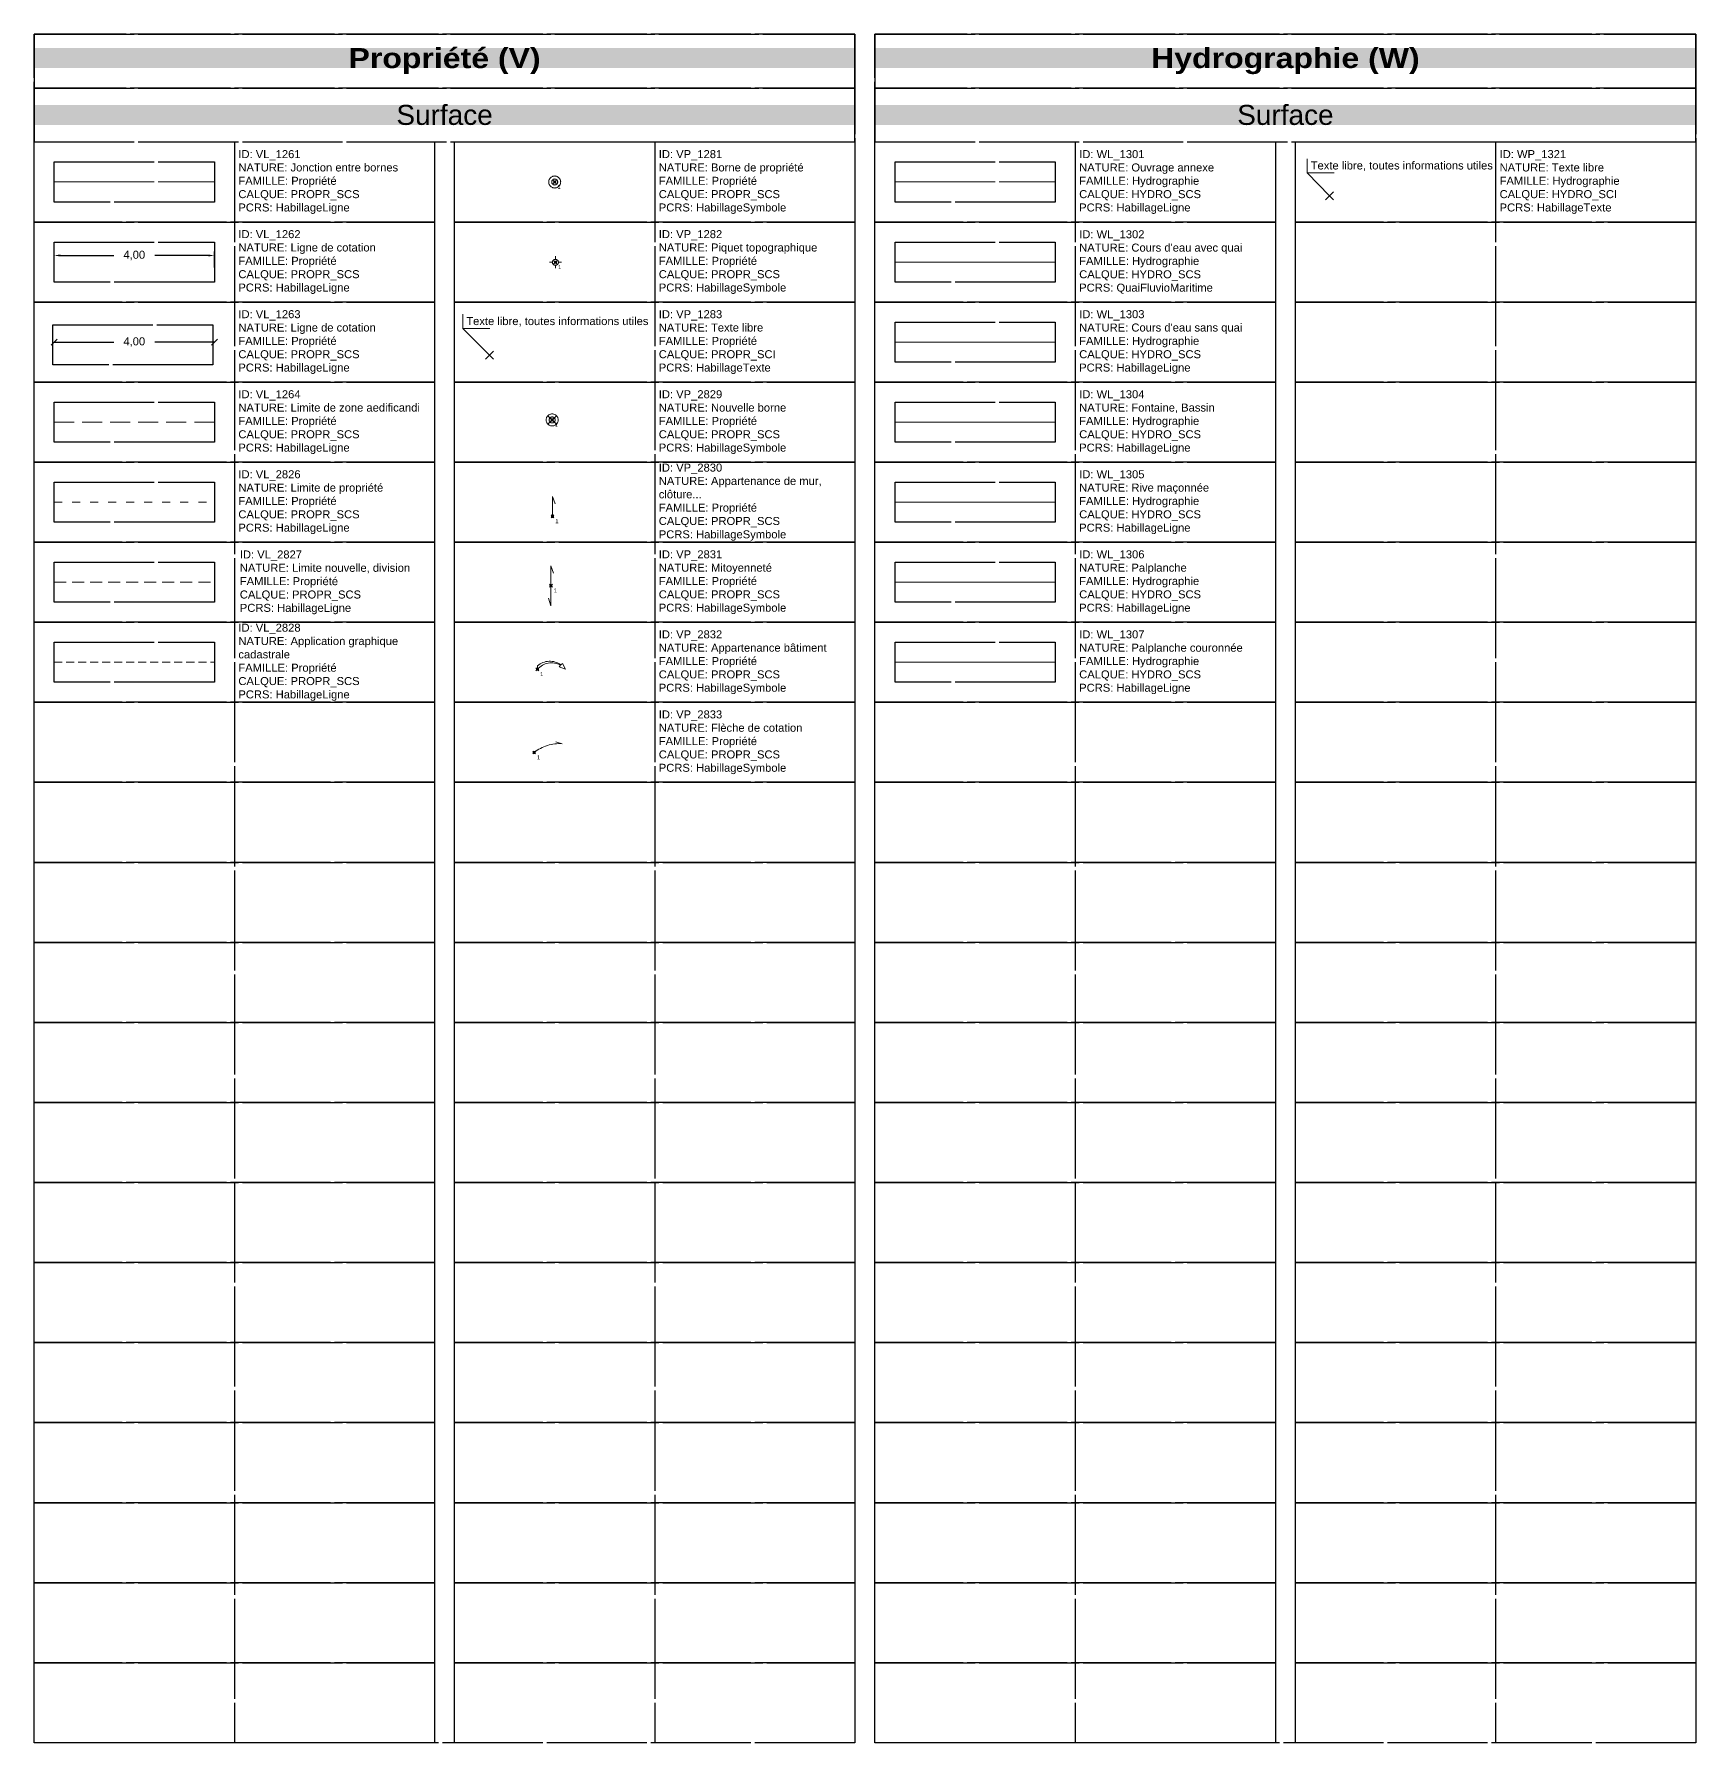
# Model space of a CAD drawing. Header units: metres. Extents: x 3067 to 3319, y 1703 to 1914.
# Drawn here: x 3151.05 to 3192.55, y 1703.17 to 1745.87 of the extents above; entities that cross this region are included whole.
import ezdxf

# ---------------------------------------------------------------- set-up
doc = ezdxf.new("R2010")
doc.units = ezdxf.units.M
doc.header["$PDMODE"] = 3
doc.header["$PDSIZE"] = 0.1
for name, pattern in [('Socle_Continu', [2.5, 2.5, 0]), ('Topo_Continu', [2.5, 2.5, 0]), ('VL_1261', [2.5, 2.5, 0]), ('VL_1262', [2.5, 2.5, 0]), ('VL_1263', [2.5, 2.5, 0]), ('VL_1264', [0.7, 0.5, -0.2]), ('VL_2826', [0.45, 0.2, -0.25]), ('VL_2827', [0.45, 0.3, -0.15]), ('VL_2828', [0.3, 0.2, -0.1]), ('WL_1301', [2.5, 2.5, 0])]:
    doc.linetypes.add(name, pattern=pattern)
doc.layers.get('0').update_dxf_attribs({"lineweight": 30})
doc.layers.get('Defpoints').update_dxf_attribs({"linetype": 'Socle_Continu', "lineweight": 13})
for name, color, linetype, lineweight in [('1', 7, 'Socle_Continu', 30), ('2', 7, 'Socle_Continu', 30), ('3_sens et nbr de points', 7, 'Socle_Continu', 5), ('HYDRO_SCI', 150, 'Socle_Continu', 13), ('HYDRO_SCS', 150, 'Socle_Continu', 13), ('PROPR_SCI', 190, 'Socle_Continu', 13), ('PROPR_SCS', 190, 'Socle_Continu', 13)]:
    doc.layers.add(name, color=color, linetype=linetype, lineweight=lineweight)
doc.styles.get("Standard").update_dxf_attribs({"font": 'arial.ttf'})
doc.linetypes.add('WL_1302', pattern='A,0.2,0,["≈",Standard,S=0.127,R=0,X=-0.127,Y=0.05]', length=0.2)
doc.linetypes.add('WL_1303', pattern='A,0,["≈",Standard,S=0.127,R=0,X=-0.127,Y=0.05],0.3,-0.3', length=0.6)
doc.linetypes.add('WL_1304', pattern='A,0.254,0,["~",Standard,S=0.127,R=0,X=-0.1,Y=0]', length=0.254)
doc.linetypes.add('WL_1305', pattern='A,0.2,0,["∕",Standard,S=0.254,R=0,X=0,Y=0]', length=0.2)
doc.linetypes.add('WL_1306', pattern='A,0,["[",Standard,S=0.127,R=-90,X=-0.13,Y=0.05],0.23,-0.17', length=0.4)
doc.linetypes.add('WL_1307', pattern='A,0,["[",Standard,S=0.127,R=-90,X=-0.13,Y=0.05],0.23,-0.17,["_",Standard,S=0.127,R=0,X=-0.13,Y=0]', length=0.4)
doc.dimstyles.new('VL_1262', dxfattribs={"dimtxt": 0.2, "dimasz": 0.15, "dimexe": 0.1, "dimexo": 0.2, "dimgap": 0.25, "dimtad": 0, "dimzin": 1, "dimtxsty": 'Standard', "dimcen": 0.2, "dimadec": 0, "dimazin": 0, "dimtfac": 1, "dimtmove": 0, "dimatfit": 3, "dimfxl": 1, "dimarcsym": 0})
doc.dimstyles.new('VL_1263', dxfattribs={"dimtxt": 0.2, "dimasz": 0.15, "dimexe": 0.1, "dimexo": 0.2, "dimgap": 0.25, "dimtad": 0, "dimzin": 1, "dimtxsty": 'Standard', "dimblk": 'OBLIQUE', "dimcen": 0.2, "dimse1": 1, "dimse2": 1, "dimadec": 0, "dimazin": 0, "dimtfac": 1, "dimtmove": 0, "dimatfit": 3, "dimfxl": 1, "dimarcsym": 0})

# ---------------------------------------------------------------- blocks, each defined once
blk = doc.blocks.new('VP_1281')
at = {"layer": 'PROPR_SCS', "linetype": 'Socle_Continu'}
for radius in [0.15, 0.075]:
    blk.add_circle((0, 0), radius, dxfattribs=at)
at = {"layer": 'PROPR_SCS', "linetype": 'Socle_Continu', "flags": 9}
for tag, p in [('ID', (0.526, -0.085)), ('NATURE', (0.526, -0.407)), ('CALQUE', (0.526, -1.049)), ('FAMILLE', (0.526, -0.728)), ('PCRS', (0.526, -1.37))]:
    blk.add_attdef(tag, p, '', height=0.2, dxfattribs=at)
blk = doc.blocks.new('*D327')
at = {"layer": 'Defpoints', "color": 0, "linetype": 'VL_1262', "transparency": 16777216}
for p in [(3155.549, 1740.336), (3151.549, 1739.836), (3155.549, 1739.836)]:
    blk.add_point(p, dxfattribs=at)
at = {"layer": 'PROPR_SCS', "color": 0, "linetype": 'VL_1262', "lineweight": -2, "transparency": 16777216}
for p, q in [((3151.549, 1740.036), (3151.549, 1740.436)), ((3151.699, 1740.336), (3153.036, 1740.336)), ((3155.399, 1740.336), (3154.063, 1740.336)), ((3155.549, 1740.036), (3155.549, 1740.436))]:
    blk.add_line(p, q, dxfattribs=at)
at = {"layer": 'PROPR_SCS', "color": 0, "linetype": 'VL_1262', "transparency": 16777216}
for points in [[(3151.699, 1740.361), (3151.699, 1740.311), (3151.549, 1740.336)], [(3155.399, 1740.361), (3155.399, 1740.311), (3155.549, 1740.336)]]:
    blk.add_solid(points, dxfattribs=at)
at = {"layer": 'PROPR_SCS', "color": 0, "linetype": 'VL_1262', "transparency": 16777216, "insert": (3153.549, 1740.336), "char_height": 0.2, "attachment_point": 5}
blk.add_mtext('4,00', dxfattribs=at)
blk = doc.blocks.new('_Oblique')
at = {"color": 0, "linetype": 'ByBlock', "lineweight": -2}
blk.add_line((-0.5, -0.5), (0.5, 0.5), dxfattribs=at)
blk = doc.blocks.new('*D328')
at = {"layer": 'Defpoints', "color": 0, "linetype": 'VL_1263', "transparency": 16777216}
for p in [(3151.549, 1738.172), (3155.549, 1738.172), (3155.549, 1738.172)]:
    blk.add_point(p, dxfattribs=at)
at = {"layer": 'PROPR_SCS', "color": 0, "linetype": 'VL_1263', "lineweight": -2, "transparency": 16777216}
for p, q in [((3151.549, 1738.172), (3153.036, 1738.172)), ((3155.549, 1738.172), (3154.063, 1738.172))]:
    blk.add_line(p, q, dxfattribs=at)
at = {"layer": 'PROPR_SCS', "color": 0, "linetype": 'VL_1263', "lineweight": -2, "transparency": 16777216, "xscale": 0.15, "yscale": 0.15, "zscale": 0.15, "rotation": 180}
blk.add_blockref('_Oblique', (3151.549, 1738.172), dxfattribs=at)
at = {"layer": 'PROPR_SCS', "color": 0, "linetype": 'VL_1263', "lineweight": -2, "transparency": 16777216, "xscale": 0.15, "yscale": 0.15, "zscale": 0.15}
blk.add_blockref('_Oblique', (3155.549, 1738.172), dxfattribs=at)
at = {"layer": 'PROPR_SCS', "color": 0, "linetype": 'VL_1263', "transparency": 16777216, "insert": (3153.549, 1738.172), "char_height": 0.2, "attachment_point": 5}
blk.add_mtext('4,00', dxfattribs=at)
blk = doc.blocks.new('VP_1282')
at = {"layer": 'PROPR_SCS', "linetype": 'Socle_Continu'}
for p, q in [((-0.075, 0), (-0.15, 0)), ((0, 0.075), (0, 0.15)), ((0.075, 0), (0.15, 0)), ((0, -0.075), (0, -0.15))]:
    blk.add_line(p, q, dxfattribs=at)
blk.add_circle((0, 0), 0.075, dxfattribs=at)
at = {"layer": 'PROPR_SCS', "linetype": 'Socle_Continu', "flags": 9}
for tag, p in [('ID', (0.526, 0.075)), ('NATURE', (0.526, -0.246)), ('FAMILLE', (0.526, -0.567)), ('CALQUE', (0.526, -0.889)), ('PCRS', (0.526, -1.21))]:
    blk.add_attdef(tag, p, '', height=0.2, dxfattribs=at)
blk = doc.blocks.new('*U64')
at = {"layer": 'PROPR_SCI', "linetype": 'Socle_Continu'}
blk.add_line((-0.664, 0.667), (0, 0), dxfattribs=at)
at = {"layer": 'PROPR_SCI', "linetype": 'Socle_Continu', "flags": 128}
blk.add_lwpolyline([(0.009, 0.667), (-0.664, 0.667), (-0.664, 1.024)], dxfattribs=at)
at = {"layer": 'PROPR_SCI', "linetype": 'Socle_Continu'}
blk.add_point((0, 0), dxfattribs=at)
blk.add_attdef('TXT', (-0.576, 0.754), '', height=0.2, dxfattribs=at)
at = {"layer": 'PROPR_SCI', "linetype": 'Socle_Continu', "flags": 9}
for tag, p in [('NATURE', (1.967, -0.177)), ('ID', (1.967, 0.144)), ('FAMILLE', (1.967, -0.499)), ('CALQUE', (1.967, -0.82)), ('PCRS', (1.967, -1.141))]:
    blk.add_attdef(tag, p, '', height=0.2, dxfattribs=at)
blk = doc.blocks.new('*U65')
at = {"layer": 'HYDRO_SCI', "linetype": 'Socle_Continu'}
blk.add_line((-0.556, 0.569), (0, 0), dxfattribs=at)
at = {"layer": 'HYDRO_SCI', "linetype": 'Socle_Continu', "flags": 128}
blk.add_lwpolyline([(0.117, 0.569), (-0.556, 0.569), (-0.556, 0.926)], dxfattribs=at)
at = {"layer": 'HYDRO_SCI', "linetype": 'Socle_Continu'}
blk.add_point((0, 0), dxfattribs=at)
blk.add_attdef('TXT', (-0.467, 0.656), '', height=0.2, dxfattribs=at)
at = {"layer": 'HYDRO_SCI', "linetype": 'Socle_Continu', "flags": 9}
for tag, p in [('NATURE', (1.967, -0.177)), ('ID', (1.967, 0.144)), ('FAMILLE', (1.967, -0.499)), ('CALQUE', (1.967, -0.82)), ('PCRS', (1.967, -1.141))]:
    blk.add_attdef(tag, p, '', height=0.2, dxfattribs=at)
blk = doc.blocks.new('VP_2829')
at = {"layer": 'PROPR_SCS', "linetype": 'Socle_Continu'}
for p, q in [((-0.106, 0.106), (0.106, -0.106)), ((-0.106, -0.106), (0.106, 0.106))]:
    blk.add_line(p, q, dxfattribs=at)
for radius in [0.15, 0.075]:
    blk.add_circle((0, 0), radius, dxfattribs=at)
at = {"layer": 'PROPR_SCS', "linetype": 'Socle_Continu', "flags": 9}
for tag, p in [('ID', (0.526, -0.085)), ('NATURE', (0.526, -0.407)), ('CALQUE', (0.526, -1.049)), ('FAMILLE', (0.526, -0.728)), ('PCRS', (0.526, -1.37))]:
    blk.add_attdef(tag, p, '', height=0.2, dxfattribs=at)
blk = doc.blocks.new('VP_2830')
at = {"layer": 'PROPR_SCS', "linetype": 'Topo_Continu', "flags": 128}
blk.add_lwpolyline([(0, 0), (0, 0.5), (0.062, 0.31)], dxfattribs=at)
at = {"layer": 'PROPR_SCS', "linetype": 'Topo_Continu', "flags": 9}
for tag, p in [('NATURE', (0.741, 0.269)), ('ID', (0.741, 0.591))]:
    blk.add_attdef(tag, p, '', height=0.2, dxfattribs=at)
at = {"layer": 'PROPR_SCS', "linetype": 'Socle_Continu', "flags": 9}
for tag, p in [('FAMILLE', (0.741, -0.052)), ('CALQUE', (0.741, -0.373)), ('PCRS', (0.741, -0.694))]:
    blk.add_attdef(tag, p, '', height=0.2, dxfattribs=at)
blk = doc.blocks.new('VP_2831')
at = {"layer": 'PROPR_SCS', "linetype": 'Topo_Continu', "flags": 128}
for points in [[(0, 0), (0, 0.5), (0.062, 0.31)], [(0, 0), (0, -0.5), (-0.062, -0.31)]]:
    blk.add_lwpolyline(points, dxfattribs=at)
at = {"layer": 'PROPR_SCS', "linetype": 'Topo_Continu', "flags": 9}
for tag, p in [('ID', (0.807, 0.322)), ('NATURE', (0.807, 0.001))]:
    blk.add_attdef(tag, p, '', height=0.2, dxfattribs=at)
at = {"layer": 'PROPR_SCS', "linetype": 'Socle_Continu', "flags": 9}
for tag, p in [('FAMILLE', (0.807, -0.32)), ('CALQUE', (0.807, -0.641)), ('PCRS', (0.807, -0.963))]:
    blk.add_attdef(tag, p, '', height=0.2, dxfattribs=at)
blk = doc.blocks.new('VP_2832')
at = {"layer": 'PROPR_SCS', "linetype": 'Topo_Continu', "flags": 128}
blk.add_lwpolyline([(0, 0), (0, 0.089, -0.342173), (0.589, 0.111), (0.623, 0.148), (0.7, 0), (0.546, 0.064), (0.579, 0.1, 0.359754)], format="xyb", close=True, dxfattribs=at)
at = {"layer": 'PROPR_SCS', "linetype": 'Topo_Continu', "flags": 9}
for tag, p in [('ID', (1.169, 0.333)), ('NATURE', (1.169, 0.012))]:
    blk.add_attdef(tag, p, '', height=0.2, dxfattribs=at)
at = {"layer": 'PROPR_SCS', "linetype": 'Socle_Continu', "flags": 9}
for tag, p in [('FAMILLE', (1.169, -0.31)), ('CALQUE', (1.169, -0.631)), ('PCRS', (1.169, -0.952))]:
    blk.add_attdef(tag, p, '', height=0.2, dxfattribs=at)
blk = doc.blocks.new('VP_2833')
at = {"layer": 'PROPR_SCS', "linetype": 'Topo_Continu', "flags": 128}
blk.add_lwpolyline([(0, 0, -0.18534), (0.7, 0.218), (0.539, 0.262)], format="xyb", dxfattribs=at)
at = {"layer": 'PROPR_SCS', "linetype": 'Topo_Continu', "flags": 9}
for tag, p in [('ID', (1.268, 0.481)), ('NATURE', (1.268, 0.16))]:
    blk.add_attdef(tag, p, '', height=0.2, dxfattribs=at)
at = {"layer": 'PROPR_SCS', "linetype": 'Socle_Continu', "flags": 9}
for tag, p in [('FAMILLE', (1.268, -0.161)), ('CALQUE', (1.268, -0.483)), ('PCRS', (1.268, -0.804))]:
    blk.add_attdef(tag, p, '', height=0.2, dxfattribs=at)

msp = doc.modelspace()

# ---------------------------------------------------------------- linework, layer by layer
at = {"linetype": 'Socle_Continu'}
for p, q in [((3156.049, 1743.172), (3156.049, 1703.172)), ((3166.549, 1743.172), (3166.549, 1703.172)), ((3177.049, 1743.172), (3177.049, 1703.172)), ((3187.549, 1743.172), (3187.549, 1703.172)), ((3187.549, 1743.172), (3187.549, 1703.172))]:
    msp.add_line(p, q, dxfattribs=at)
for points in [[(3151.049, 1744.519), (3171.549, 1744.519), (3171.549, 1745.866), (3151.049, 1745.866)], [(3172.049, 1744.519), (3192.549, 1744.519), (3192.549, 1745.866), (3172.049, 1745.866)], [(3151.049, 1743.172), (3171.549, 1743.172), (3171.549, 1744.519), (3151.049, 1744.519)], [(3172.049, 1743.172), (3192.549, 1743.172), (3192.549, 1744.519), (3172.049, 1744.519)], [(3151.049, 1743.172), (3161.049, 1743.172), (3161.049, 1741.172), (3151.049, 1741.172)], [(3161.549, 1743.172), (3171.549, 1743.172), (3171.549, 1741.172), (3161.549, 1741.172)], [(3172.049, 1743.172), (3182.049, 1743.172), (3182.049, 1741.172), (3172.049, 1741.172)], [(3182.549, 1743.172), (3192.549, 1743.172), (3192.549, 1741.172), (3182.549, 1741.172)], [(3151.049, 1741.172), (3161.049, 1741.172), (3161.049, 1739.172), (3151.049, 1739.172)], [(3161.549, 1741.172), (3171.549, 1741.172), (3171.549, 1739.172), (3161.549, 1739.172)], [(3172.049, 1741.172), (3182.049, 1741.172), (3182.049, 1739.172), (3172.049, 1739.172)], [(3182.549, 1741.172), (3192.549, 1741.172), (3192.549, 1739.172), (3182.549, 1739.172)], [(3151.049, 1739.172), (3161.049, 1739.172), (3161.049, 1737.172), (3151.049, 1737.172)], [(3161.549, 1739.172), (3171.549, 1739.172), (3171.549, 1737.172), (3161.549, 1737.172)], [(3172.049, 1739.172), (3182.049, 1739.172), (3182.049, 1737.172), (3172.049, 1737.172)], [(3182.549, 1739.172), (3192.549, 1739.172), (3192.549, 1737.172), (3182.549, 1737.172)], [(3151.049, 1737.172), (3161.049, 1737.172), (3161.049, 1735.172), (3151.049, 1735.172)], [(3161.549, 1737.172), (3171.549, 1737.172), (3171.549, 1735.172), (3161.549, 1735.172)], [(3172.049, 1737.172), (3182.049, 1737.172), (3182.049, 1735.172), (3172.049, 1735.172)], [(3182.549, 1737.172), (3192.549, 1737.172), (3192.549, 1735.172), (3182.549, 1735.172)], [(3151.049, 1735.172), (3161.049, 1735.172), (3161.049, 1733.172), (3151.049, 1733.172)], [(3161.549, 1735.172), (3171.549, 1735.172), (3171.549, 1733.172), (3161.549, 1733.172)], [(3172.049, 1735.172), (3182.049, 1735.172), (3182.049, 1733.172), (3172.049, 1733.172)], [(3182.549, 1735.172), (3192.549, 1735.172), (3192.549, 1733.172), (3182.549, 1733.172)], [(3151.049, 1733.172), (3161.049, 1733.172), (3161.049, 1731.172), (3151.049, 1731.172)], [(3161.549, 1733.172), (3171.549, 1733.172), (3171.549, 1731.172), (3161.549, 1731.172)], [(3172.049, 1733.172), (3182.049, 1733.172), (3182.049, 1731.172), (3172.049, 1731.172)], [(3182.549, 1733.172), (3192.549, 1733.172), (3192.549, 1731.172), (3182.549, 1731.172)], [(3151.049, 1731.172), (3161.049, 1731.172), (3161.049, 1729.172), (3151.049, 1729.172)], [(3161.549, 1731.172), (3171.549, 1731.172), (3171.549, 1729.172), (3161.549, 1729.172)], [(3172.049, 1731.172), (3182.049, 1731.172), (3182.049, 1729.172), (3172.049, 1729.172)], [(3182.549, 1731.172), (3192.549, 1731.172), (3192.549, 1729.172), (3182.549, 1729.172)], [(3151.049, 1729.172), (3161.049, 1729.172), (3161.049, 1727.172), (3151.049, 1727.172)], [(3161.549, 1729.172), (3171.549, 1729.172), (3171.549, 1727.172), (3161.549, 1727.172)], [(3172.049, 1729.172), (3182.049, 1729.172), (3182.049, 1727.172), (3172.049, 1727.172)], [(3182.549, 1729.172), (3192.549, 1729.172), (3192.549, 1727.172), (3182.549, 1727.172)], [(3151.049, 1727.172), (3161.049, 1727.172), (3161.049, 1725.172), (3151.049, 1725.172)], [(3161.549, 1727.172), (3171.549, 1727.172), (3171.549, 1725.172), (3161.549, 1725.172)], [(3172.049, 1727.172), (3182.049, 1727.172), (3182.049, 1725.172), (3172.049, 1725.172)], [(3182.549, 1727.172), (3192.549, 1727.172), (3192.549, 1725.172), (3182.549, 1725.172)], [(3151.049, 1725.172), (3161.049, 1725.172), (3161.049, 1723.172), (3151.049, 1723.172)], [(3161.549, 1725.172), (3171.549, 1725.172), (3171.549, 1723.172), (3161.549, 1723.172)], [(3172.049, 1725.172), (3182.049, 1725.172), (3182.049, 1723.172), (3172.049, 1723.172)], [(3182.549, 1725.172), (3192.549, 1725.172), (3192.549, 1723.172), (3182.549, 1723.172)], [(3151.049, 1723.172), (3161.049, 1723.172), (3161.049, 1721.172), (3151.049, 1721.172)], [(3161.549, 1723.172), (3171.549, 1723.172), (3171.549, 1721.172), (3161.549, 1721.172)], [(3172.049, 1723.172), (3182.049, 1723.172), (3182.049, 1721.172), (3172.049, 1721.172)], [(3182.549, 1723.172), (3192.549, 1723.172), (3192.549, 1721.172), (3182.549, 1721.172)], [(3151.049, 1721.172), (3161.049, 1721.172), (3161.049, 1719.172), (3151.049, 1719.172)], [(3161.549, 1721.172), (3171.549, 1721.172), (3171.549, 1719.172), (3161.549, 1719.172)], [(3172.049, 1721.172), (3182.049, 1721.172), (3182.049, 1719.172), (3172.049, 1719.172)], [(3182.549, 1721.172), (3192.549, 1721.172), (3192.549, 1719.172), (3182.549, 1719.172)], [(3151.049, 1719.172), (3161.049, 1719.172), (3161.049, 1717.172), (3151.049, 1717.172)], [(3161.549, 1719.172), (3171.549, 1719.172), (3171.549, 1717.172), (3161.549, 1717.172)], [(3172.049, 1719.172), (3182.049, 1719.172), (3182.049, 1717.172), (3172.049, 1717.172)], [(3182.549, 1719.172), (3192.549, 1719.172), (3192.549, 1717.172), (3182.549, 1717.172)], [(3151.049, 1717.172), (3161.049, 1717.172), (3161.049, 1715.172), (3151.049, 1715.172)], [(3161.549, 1717.172), (3171.549, 1717.172), (3171.549, 1715.172), (3161.549, 1715.172)], [(3172.049, 1717.172), (3182.049, 1717.172), (3182.049, 1715.172), (3172.049, 1715.172)], [(3182.549, 1717.172), (3192.549, 1717.172), (3192.549, 1715.172), (3182.549, 1715.172)], [(3151.049, 1715.172), (3161.049, 1715.172), (3161.049, 1713.172), (3151.049, 1713.172)], [(3161.549, 1715.172), (3171.549, 1715.172), (3171.549, 1713.172), (3161.549, 1713.172)], [(3172.049, 1715.172), (3182.049, 1715.172), (3182.049, 1713.172), (3172.049, 1713.172)], [(3182.549, 1715.172), (3192.549, 1715.172), (3192.549, 1713.172), (3182.549, 1713.172)], [(3151.049, 1713.172), (3161.049, 1713.172), (3161.049, 1711.172), (3151.049, 1711.172)], [(3161.549, 1713.172), (3171.549, 1713.172), (3171.549, 1711.172), (3161.549, 1711.172)], [(3172.049, 1713.172), (3182.049, 1713.172), (3182.049, 1711.172), (3172.049, 1711.172)], [(3182.549, 1713.172), (3192.549, 1713.172), (3192.549, 1711.172), (3182.549, 1711.172)], [(3151.049, 1711.172), (3161.049, 1711.172), (3161.049, 1709.172), (3151.049, 1709.172)], [(3161.549, 1711.172), (3171.549, 1711.172), (3171.549, 1709.172), (3161.549, 1709.172)], [(3172.049, 1711.172), (3182.049, 1711.172), (3182.049, 1709.172), (3172.049, 1709.172)], [(3182.549, 1711.172), (3192.549, 1711.172), (3192.549, 1709.172), (3182.549, 1709.172)], [(3151.049, 1709.172), (3161.049, 1709.172), (3161.049, 1707.172), (3151.049, 1707.172)], [(3161.549, 1709.172), (3171.549, 1709.172), (3171.549, 1707.172), (3161.549, 1707.172)], [(3172.049, 1709.172), (3182.049, 1709.172), (3182.049, 1707.172), (3172.049, 1707.172)], [(3182.549, 1709.172), (3192.549, 1709.172), (3192.549, 1707.172), (3182.549, 1707.172)], [(3151.049, 1707.172), (3161.049, 1707.172), (3161.049, 1705.172), (3151.049, 1705.172)], [(3161.549, 1707.172), (3171.549, 1707.172), (3171.549, 1705.172), (3161.549, 1705.172)], [(3172.049, 1707.172), (3182.049, 1707.172), (3182.049, 1705.172), (3172.049, 1705.172)], [(3182.549, 1707.172), (3192.549, 1707.172), (3192.549, 1705.172), (3182.549, 1705.172)], [(3151.049, 1705.172), (3161.049, 1705.172), (3161.049, 1703.172), (3151.049, 1703.172)], [(3161.549, 1705.172), (3171.549, 1705.172), (3171.549, 1703.172), (3161.549, 1703.172)], [(3172.049, 1705.172), (3182.049, 1705.172), (3182.049, 1703.172), (3172.049, 1703.172)], [(3182.549, 1705.172), (3192.549, 1705.172), (3192.549, 1703.172), (3182.549, 1703.172)]]:
    msp.add_lwpolyline(points, close=True, dxfattribs=at)
at = {"layer": '1', "color": 190, "linetype": 'Socle_Continu'}
msp.add_lwpolyline([(3151.049, 1745.866), (3171.549, 1745.866), (3171.549, 1703.172), (3151.049, 1703.172)], close=True, dxfattribs=at)
at = {"layer": '1', "color": 150, "linetype": 'Socle_Continu', "true_color": 0x007fff}
msp.add_lwpolyline([(3172.049, 1745.866), (3192.549, 1745.866), (3192.549, 1703.172), (3172.049, 1703.172)], close=True, dxfattribs=at)
at = {"layer": '2', "linetype": 'Socle_Continu'}
for points in [[(3151.549, 1742.672), (3155.549, 1742.672), (3155.549, 1741.672), (3151.549, 1741.672)], [(3172.549, 1742.672), (3176.549, 1742.672), (3176.549, 1741.672), (3172.549, 1741.672)], [(3151.549, 1740.672), (3155.549, 1740.672), (3155.549, 1739.672), (3151.549, 1739.672)], [(3172.549, 1740.672), (3176.549, 1740.672), (3176.549, 1739.672), (3172.549, 1739.672)], [(3151.513, 1738.605), (3155.513, 1738.605), (3155.513, 1737.605), (3151.513, 1737.605)], [(3172.549, 1738.672), (3176.549, 1738.672), (3176.549, 1737.672), (3172.549, 1737.672)], [(3151.549, 1736.672), (3155.549, 1736.672), (3155.549, 1735.672), (3151.549, 1735.672)], [(3172.549, 1736.672), (3176.549, 1736.672), (3176.549, 1735.672), (3172.549, 1735.672)], [(3151.549, 1734.672), (3155.549, 1734.672), (3155.549, 1733.672), (3151.549, 1733.672)], [(3172.549, 1734.672), (3176.549, 1734.672), (3176.549, 1733.672), (3172.549, 1733.672)], [(3151.549, 1732.672), (3155.549, 1732.672), (3155.549, 1731.672), (3151.549, 1731.672)], [(3172.549, 1732.672), (3176.549, 1732.672), (3176.549, 1731.672), (3172.549, 1731.672)], [(3151.549, 1730.672), (3155.549, 1730.672), (3155.549, 1729.672), (3151.549, 1729.672)], [(3172.549, 1730.672), (3176.549, 1730.672), (3176.549, 1729.672), (3172.549, 1729.672)]]:
    msp.add_lwpolyline(points, close=True, dxfattribs=at)
at = {"layer": '3_sens et nbr de points', "linetype": 'Socle_Continu'}
for p, q in [((3164.014, 1742.207), (3164.085, 1742.137)), ((3164.014, 1742.207), (3164.085, 1742.137)), ((3164.014, 1742.137), (3164.085, 1742.207)), ((3164.031, 1740.2), (3164.102, 1740.13)), ((3164.031, 1740.2), (3164.102, 1740.13)), ((3164.031, 1740.13), (3164.102, 1740.2)), ((3163.95, 1736.261), (3164.021, 1736.19)), ((3163.95, 1736.261), (3164.021, 1736.19)), ((3163.95, 1736.19), (3164.021, 1736.261)), ((3163.96, 1733.852), (3164.031, 1733.781)), ((3163.96, 1733.852), (3164.031, 1733.781)), ((3163.96, 1733.781), (3164.031, 1733.852)), ((3163.921, 1732.121), (3163.991, 1732.05)), ((3163.921, 1732.121), (3163.991, 1732.05)), ((3163.921, 1732.05), (3163.991, 1732.121)), ((3163.582, 1730.031), (3163.653, 1729.961)), ((3163.582, 1730.031), (3163.653, 1729.961)), ((3163.582, 1729.961), (3163.653, 1730.031)), ((3163.503, 1727.953), (3163.573, 1727.883)), ((3163.503, 1727.953), (3163.573, 1727.883)), ((3163.503, 1727.883), (3163.573, 1727.953))]:
    msp.add_line(p, q, dxfattribs=at)
for centre in [(3164.049, 1742.172), (3164.067, 1740.165), (3163.986, 1736.226), (3163.996, 1733.817), (3163.956, 1732.085), (3163.617, 1729.996), (3163.538, 1727.918)]:
    msp.add_circle(centre, 0.025, dxfattribs=at)
at = {"layer": 'HYDRO_SCS', "linetype": 'WL_1301', "flags": 128}
msp.add_lwpolyline([(3172.549, 1742.172), (3176.549, 1742.172)], dxfattribs=at)
at = {"layer": 'HYDRO_SCS', "linetype": 'WL_1302', "flags": 128}
msp.add_lwpolyline([(3172.549, 1740.172), (3176.549, 1740.172)], dxfattribs=at)
at = {"layer": 'HYDRO_SCS', "linetype": 'WL_1303', "flags": 128}
msp.add_lwpolyline([(3172.549, 1738.172), (3176.549, 1738.172)], dxfattribs=at)
at = {"layer": 'HYDRO_SCS', "linetype": 'WL_1304', "flags": 128}
msp.add_lwpolyline([(3172.549, 1736.172), (3176.549, 1736.172)], dxfattribs=at)
at = {"layer": 'HYDRO_SCS', "linetype": 'WL_1305', "flags": 128}
msp.add_lwpolyline([(3172.549, 1734.172), (3176.549, 1734.172)], dxfattribs=at)
at = {"layer": 'HYDRO_SCS', "color": 212, "linetype": 'WL_1306', "flags": 128}
msp.add_lwpolyline([(3172.549, 1732.172), (3176.549, 1732.172)], dxfattribs=at)
at = {"layer": 'HYDRO_SCS', "color": 212, "linetype": 'WL_1307', "flags": 128}
msp.add_lwpolyline([(3172.549, 1730.172), (3176.549, 1730.172)], dxfattribs=at)
at = {"layer": 'PROPR_SCS', "linetype": 'VL_1261', "flags": 128}
msp.add_lwpolyline([(3151.549, 1742.172), (3155.549, 1742.172)], dxfattribs=at)
at = {"layer": 'PROPR_SCS', "linetype": 'VL_1264', "flags": 128}
msp.add_lwpolyline([(3151.549, 1736.172), (3155.549, 1736.172)], dxfattribs=at)
at = {"layer": 'PROPR_SCS', "linetype": 'VL_2826', "flags": 128}
msp.add_lwpolyline([(3151.549, 1734.172), (3155.549, 1734.172)], dxfattribs=at)
at = {"layer": 'PROPR_SCS', "linetype": 'VL_2827', "flags": 128}
msp.add_lwpolyline([(3151.549, 1732.172), (3155.549, 1732.172)], dxfattribs=at)
at = {"layer": 'PROPR_SCS', "linetype": 'VL_2828', "flags": 128}
msp.add_lwpolyline([(3151.549, 1730.172), (3155.549, 1730.172)], dxfattribs=at)

# ---------------------------------------------------------------- block references
at = {"layer": 'HYDRO_SCI', "linetype": 'Socle_Continu'}
msp.add_blockref('*U65', (3183.398, 1741.829), dxfattribs=at).add_auto_attribs({'TXT': 'Texte libre, toutes informations utiles'})
at = {"layer": 'PROPR_SCI', "linetype": 'Socle_Continu'}
msp.add_blockref('*U64', (3162.417, 1737.843), dxfattribs=at).add_auto_attribs({'TXT': 'Texte libre, toutes informations utiles'})
at = {"layer": 'PROPR_SCS', "linetype": 'Socle_Continu'}
for name, p in [('VP_1281', (3164.049, 1742.172)), ('VP_1282', (3164.067, 1740.165)), ('VP_2829', (3163.986, 1736.226)), ('VP_2830', (3163.996, 1733.817)), ('VP_2831', (3163.956, 1732.085)), ('VP_2832', (3163.617, 1729.996)), ('VP_2833', (3163.538, 1727.918))]:
    msp.add_blockref(name, p, dxfattribs=at)

# ---------------------------------------------------------------- texts
at = {"linetype": 'Socle_Continu', "char_height": 0.5, "width": 20.5, "attachment_point": 5, "bg_fill": 1, "box_fill_scale": 1, "bg_fill_transparency": 0}
for s, insert, bg_fill_color in [('{\\fArial Black|b0|i0|c0|p34;\\C256;\\c16777215;Propriété (V)}', (3161.299, 1745.192), 190), ('{\\fArial Black|b0|i0|c0|p34;\\C256;\\c16777215;Hydrographie (W)}', (3182.299, 1745.192), 150), ('Surface', (3161.299, 1743.845), 254), ('Surface', (3182.299, 1743.845), 254)]:
    msp.add_mtext(s, dxfattribs=dict(at, insert=insert, bg_fill_color=bg_fill_color))
at = {"linetype": 'Socle_Continu', "char_height": 0.2, "width": 4.9, "attachment_point": 4}
for s, insert in [('ID: VL_1261\\PNATURE: Jonction entre bornes\\PFAMILLE: Propriété\\PCALQUE: PROPR_SCS\\PPCRS: HabillageLigne', (3156.149, 1742.172)), ('ID: VP_1281\\PNATURE: Borne de propriété\\PFAMILLE: Propriété\\PCALQUE: PROPR_SCS\\PPCRS: HabillageSymbole', (3166.649, 1742.172)), ('ID: WL_1301\\PNATURE: Ouvrage annexe\\PFAMILLE: Hydrographie\\PCALQUE: HYDRO_SCS\\PPCRS: HabillageLigne', (3177.149, 1742.172)), ('ID: WP_1321\\PNATURE: Texte libre\\PFAMILLE: Hydrographie\\PCALQUE: HYDRO_SCI\\PPCRS: HabillageTexte', (3187.649, 1742.172)), ('ID: VL_1262\\PNATURE: Ligne de cotation\\PFAMILLE: Propriété\\PCALQUE: PROPR_SCS\\PPCRS: HabillageLigne', (3156.149, 1740.172)), ('ID: VP_1282\\PNATURE: Piquet topographique\\PFAMILLE: Propriété\\PCALQUE: PROPR_SCS\\PPCRS: HabillageSymbole', (3166.649, 1740.172)), ("ID: WL_1302\\PNATURE: Cours d'eau avec quai\\PFAMILLE: Hydrographie\\PCALQUE: HYDRO_SCS\\PPCRS: QuaiFluvioMaritime", (3177.149, 1740.172)), ('ID: VL_1263\\PNATURE: Ligne de cotation\\PFAMILLE: Propriété\\PCALQUE: PROPR_SCS\\PPCRS: HabillageLigne', (3156.149, 1738.172)), ('ID: VP_1283\\PNATURE: Texte libre\\PFAMILLE: Propriété\\PCALQUE: PROPR_SCI\\PPCRS: HabillageTexte', (3166.649, 1738.172)), ("ID: WL_1303\\PNATURE: Cours d'eau sans quai\\PFAMILLE: Hydrographie\\PCALQUE: HYDRO_SCS\\PPCRS: HabillageLigne", (3177.149, 1738.172)), ('ID: VL_1264\\PNATURE: Limite de zone aedificandi\\PFAMILLE: Propriété\\PCALQUE: PROPR_SCS\\PPCRS: HabillageLigne', (3156.149, 1736.172)), ('ID: WL_1304\\PNATURE: Fontaine, Bassin\\PFAMILLE: Hydrographie\\PCALQUE: HYDRO_SCS\\PPCRS: HabillageLigne', (3177.149, 1736.172)), ('ID: VP_2830\\PNATURE: Appartenance de mur, clôture...\\PFAMILLE: Propriété\\PCALQUE: PROPR_SCS\\PPCRS: HabillageSymbole', (3166.649, 1734.172)), ('ID: VL_2826\\PNATURE: Limite de propriété\\PFAMILLE: Propriété\\PCALQUE: PROPR_SCS\\PPCRS: HabillageLigne', (3156.149, 1734.172)), ('ID: WL_1305\\PNATURE: Rive maçonnée\\PFAMILLE: Hydrographie\\PCALQUE: HYDRO_SCS\\PPCRS: HabillageLigne', (3177.149, 1734.172)), ('ID: VL_2827\\PNATURE: Limite nouvelle, division\\PFAMILLE: Propriété\\PCALQUE: PROPR_SCS\\PPCRS: HabillageLigne', (3156.185, 1732.168)), ('ID: VP_2831\\PNATURE: Mitoyenneté\\PFAMILLE: Propriété\\PCALQUE: PROPR_SCS\\PPCRS: HabillageSymbole', (3166.649, 1732.172)), ('ID: WL_1306\\PNATURE: Palplanche\\PFAMILLE: Hydrographie\\PCALQUE: HYDRO_SCS\\PPCRS: HabillageLigne', (3177.149, 1732.172)), ('ID: VL_2828\\PNATURE: Application graphique cadastrale\\PFAMILLE: Propriété\\PCALQUE: PROPR_SCS\\PPCRS: HabillageLigne', (3156.149, 1730.172)), ('ID: VP_2832\\PNATURE: Appartenance bâtiment\\PFAMILLE: Propriété\\PCALQUE: PROPR_SCS\\PPCRS: HabillageSymbole', (3166.649, 1730.172)), ('ID: WL_1307\\PNATURE: Palplanche couronnée\\PFAMILLE: Hydrographie\\PCALQUE: HYDRO_SCS\\PPCRS: HabillageLigne', (3177.149, 1730.172)), ('ID: VP_2833\\PNATURE: Flèche de cotation\\PFAMILLE: Propriété\\PCALQUE: PROPR_SCS\\PPCRS: HabillageSymbole', (3166.649, 1728.172))]:
    msp.add_mtext(s, dxfattribs=dict(at, insert=insert))
at = {"color": 134, "linetype": 'Socle_Continu', "true_color": 0x219688, "insert": (3166.649, 1736.172), "char_height": 0.2, "width": 4.9, "attachment_point": 4}
msp.add_mtext('{\\C256;ID: VP_2829\\PNATURE: Nouvelle borne\\PFAMILLE: Propriété\\PCALQUE: PROPR_SCS\\PPCRS: HabillageSymbole}', dxfattribs=at)
at = {"layer": '3_sens et nbr de points', "linetype": 'Socle_Continu', "char_height": 0.1, "attachment_point": 1}
for insert in [(3164.12, 1742.101), (3164.137, 1740.094), (3164.056, 1736.155), (3164.066, 1733.746), (3164.027, 1732.015), (3163.688, 1729.925), (3163.609, 1727.847)]:
    msp.add_mtext_dynamic_manual_height_columns('1', width=0.17351, gutter_width=1, heights=[0], dxfattribs=dict(at, insert=insert))

# ---------------------------------------------------------------- dimensions: what is measured, and where the dimension line sits
at = {"layer": 'PROPR_SCS', "linetype": 'VL_1262'}
dim = msp.add_aligned_dim(p1=(3151.549, 1739.836), p2=(3155.549, 1739.836), distance=0.5, dimstyle='VL_1262', dxfattribs=at)
dim.commit()
dim.dimension.update_dxf_attribs({"geometry": '*D327', "text_midpoint": (3153.549, 1740.336)})
at = {"layer": 'PROPR_SCS', "linetype": 'VL_1263'}
dim = msp.add_aligned_dim(p1=(3151.549, 1738.172), p2=(3155.549, 1738.172), distance=0, dimstyle='VL_1263', dxfattribs=at)
dim.commit()
dim.dimension.update_dxf_attribs({"geometry": '*D328', "text_midpoint": (3153.549, 1738.172)})

doc.saveas('drawing.dxf')
